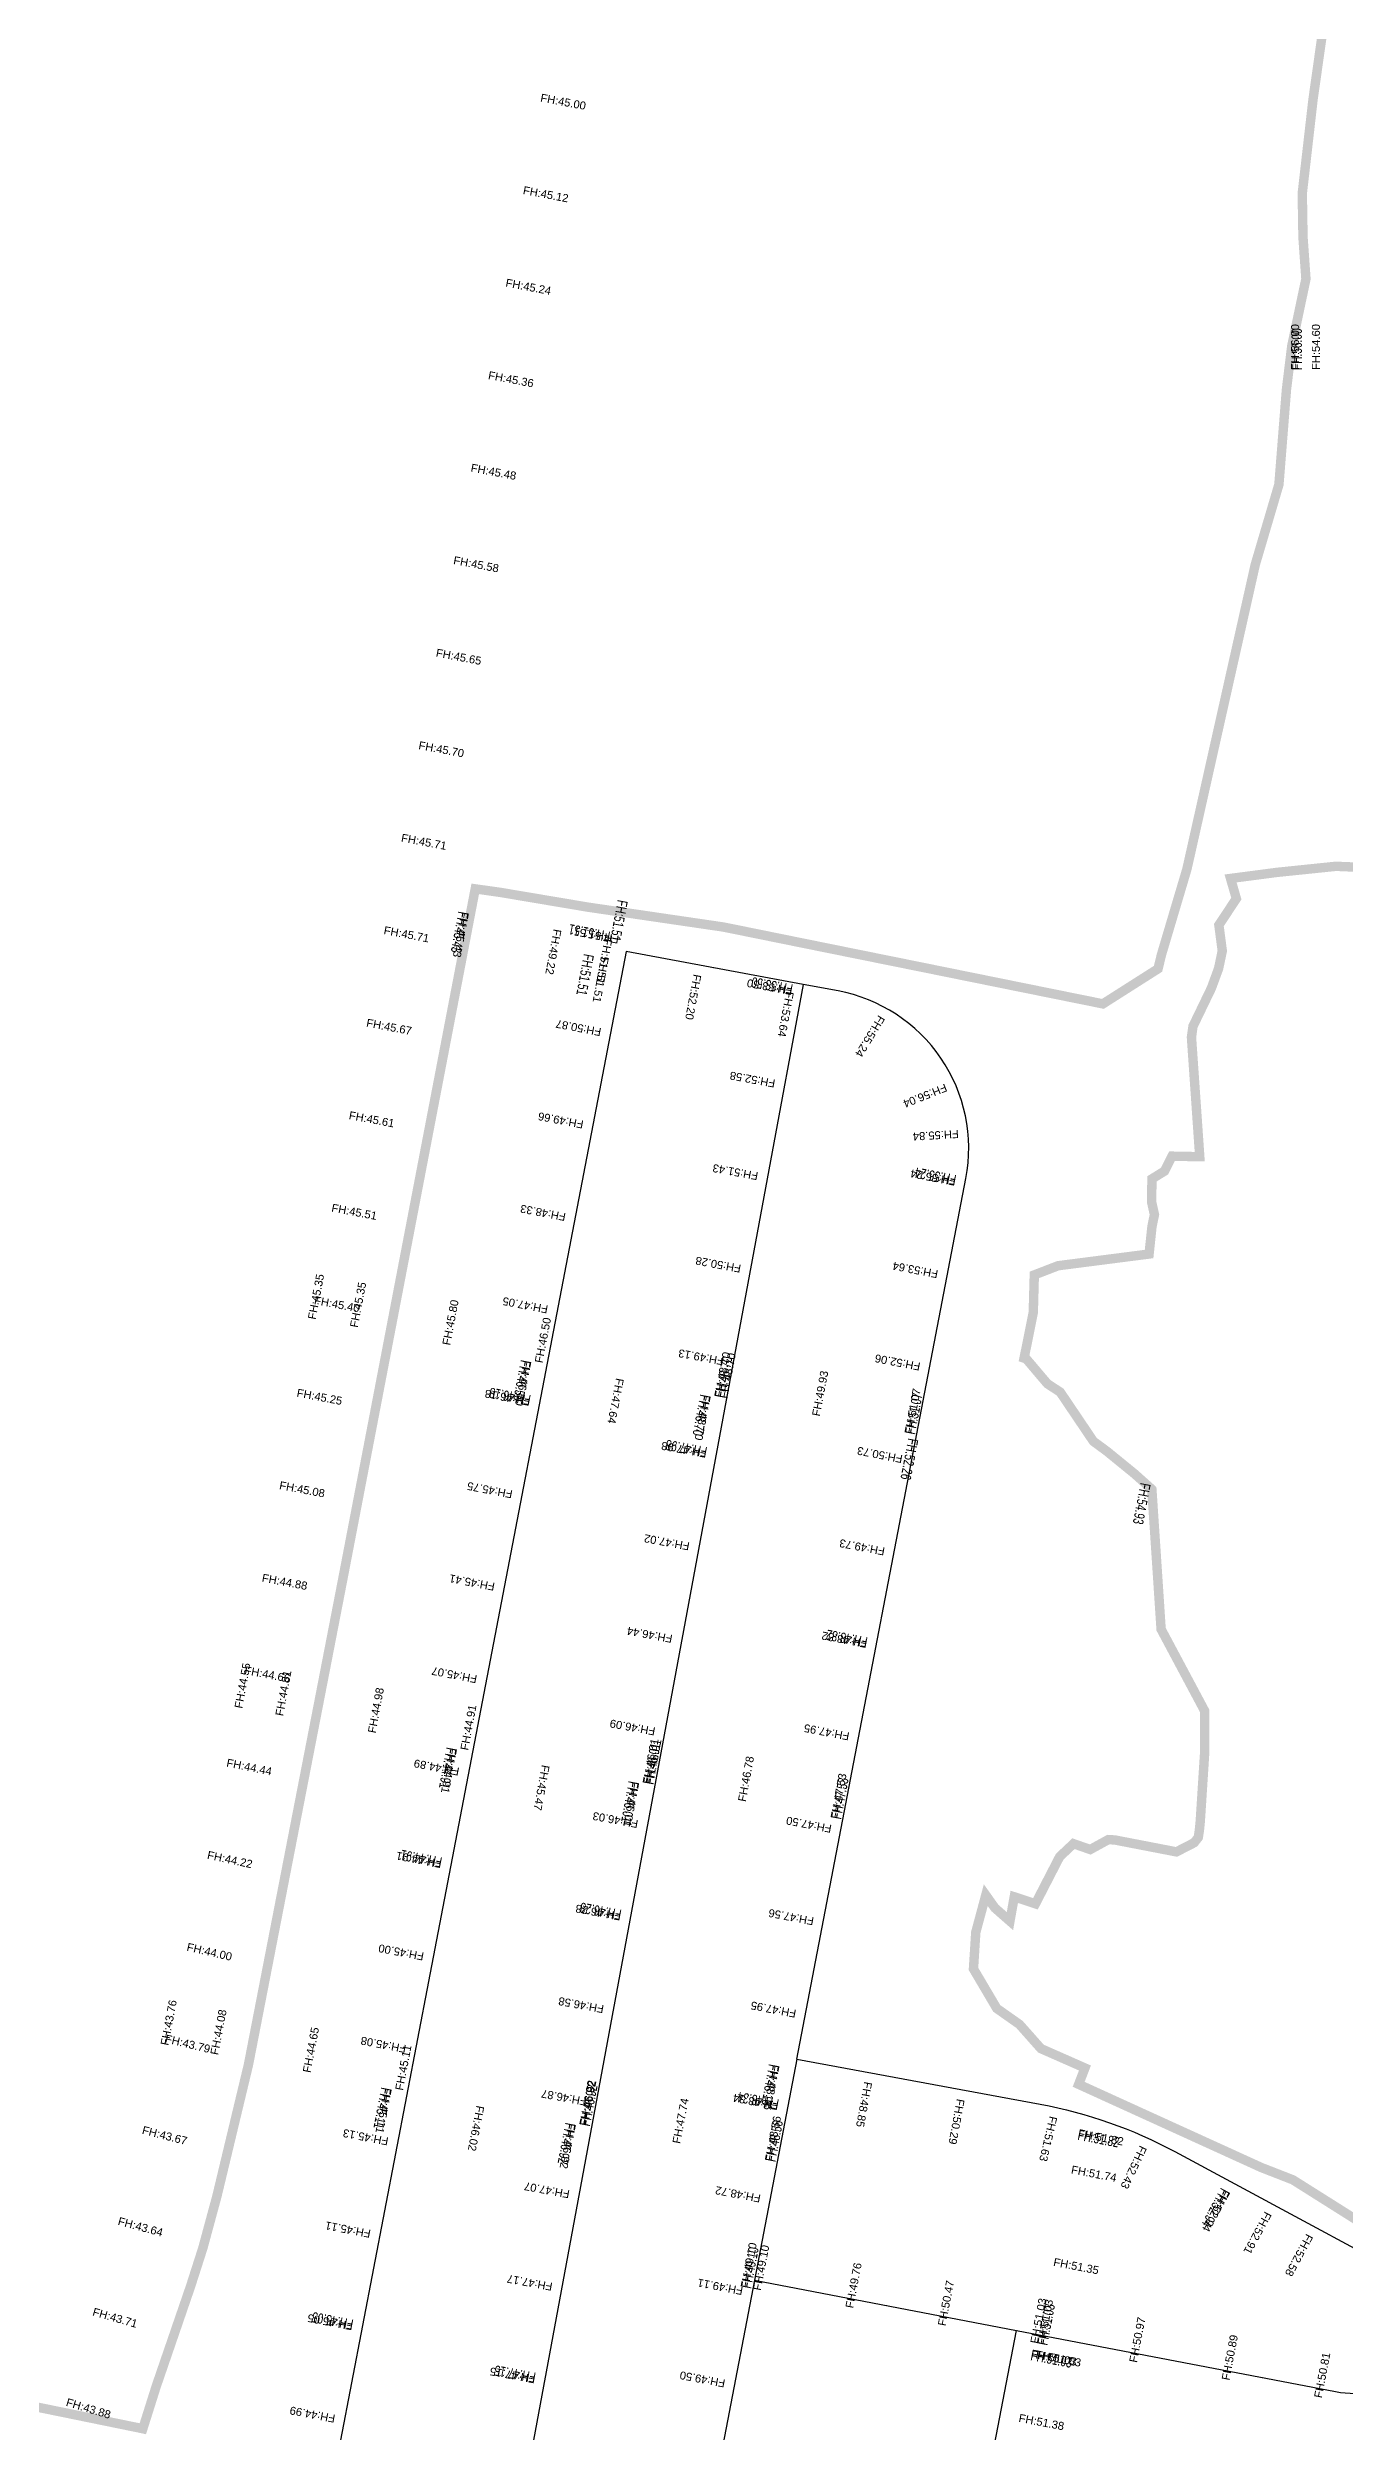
# Model space of a CAD drawing. Header units: millimetres. Extents: x 227572 to 269266, y 328772 to 433188.
# Drawn here: x 238001 to 238277, y 432262 to 432768 of the extents above; entities that cross this region are included whole.
import ezdxf
from ezdxf.enums import TextEntityAlignment as Align

# ---------------------------------------------------------------- set-up
doc = ezdxf.new("R2010")
doc.units = ezdxf.units.MM
doc.linetypes.add('PHANTOM2', pattern=[1.25, 0.625, -0.125, 0.125, -0.125, 0.125, -0.125])
for name, color, linetype in [('+++New_지구계(1안)', 1, 'Continuous'), ('L_diameter', 3, 'Continuous'), ('L_FH', 5, 'Continuous'), ('L_Junction', 1, 'Continuous'), ('L_pipeline', 4, 'Continuous'), ('L_Pipes', 2, 'Continuous'), ('도로체인계획고', 6, 'Continuous')]:
    doc.layers.add(name, color=color, linetype=linetype)
doc.styles.get("Standard").update_dxf_attribs({"font": 'arial.ttf'})

msp = doc.modelspace()

# ---------------------------------------------------------------- linework, layer by layer
at = {"layer": '+++New_지구계(1안)', "color": 1, "linetype": 'PHANTOM2', "ltscale": 40, "const_width": 2, "flags": 128}
for points in [[(237830.7, 432053.68), (237828.11, 432063.92), (237824.36, 432073.08), (237821.98, 432078.87), (237817.45, 432089.93), (237817.17, 432090.6), (237814.61, 432099.3), (237805.51, 432117.13), (237796.76, 432135.51), (237786.42, 432154.21), (237762.48, 432191.02), (237736.63, 432225.02), (237728.99, 432233.96), (237703.07, 432261.19), (237676.92, 432279.39), (237647.28, 432291.84), (237643.48, 432293.74), (237650.81, 432327.51), (237651.86, 432330.53), (237658.08, 432348.52), (237658.99, 432351.14), (237682.11, 432343.01), (237685.56, 432341.65), (237713.84, 432329.67), (237716.66, 432328.47), (237738.66, 432319.13), (237781.52, 432300.92), (237792.14, 432296.65), (237823.76, 432283.94), (237825.72, 432283.15), (237859.85, 432272.9), (237877.43, 432267.61), (237896.83, 432263.64), (237900.33, 432262.92), (237905.42, 432261.88), (237918.68, 432259.17), (237921.81, 432258.53), (237939.94, 432254.81), (237950.22, 432252.71), (237953.36, 432252.07), (237954.57, 432251.82), (237962.18, 432256.14), (237962.18, 432256.14), (237966.49, 432258.59), (237976.62, 432264.34), (237976.62, 432264.34), (237985.62, 432269.45), (237992.05, 432268.14), (237995.3, 432267.47), (238002.47, 432266), (238005.52, 432265.38), (238020.28, 432262.36), (238020.29, 432262.36), (238021.37, 432262.13), (238022.92, 432267.04), (238024.22, 432271.15), (238031.49, 432292.31), (238031.61, 432292.68), (238034.14, 432300.56), (238035.81, 432306.72), (238037.12, 432311.55), (238040.58, 432325.97), (238043.38, 432337.64), (238043.82, 432339.48), (238049, 432366.13), (238055.05, 432397.26), (238058.39, 432414.43), (238058.95, 432417.31), (238061.72, 432431.58), (238061.72, 432431.57), (238063.75, 432442.03), (238070.55, 432477.45), (238077.33, 432512.78), (238081.88, 432536.49), (238092.02, 432589.32), (238097.33, 432588.57), (238115.98, 432585.43), (238144.81, 432581.2), (238167.15, 432576.67), (238185.56, 432572.95), (238187.83, 432572.49), (238204.27, 432569.16), (238225.42, 432564.88), (238237.14, 432572.34), (238237.85, 432575.28), (238243.26, 432593.47), (238243.69, 432595.36), (238252.43, 432634.32), (238257.79, 432658.18), (238262.22, 432673.18), (238262.83, 432675.25), (238264.43, 432695.42), (238265.56, 432704.66), (238268.57, 432718.93), (238267.94, 432727.81), (238267.89, 432731.15), (238267.79, 432737.09), (238270.07, 432757), (238273.88, 432783.91), (238274.35, 432787.98), (238275.01, 432793.63), (238275.98, 432798.47), (238281.48, 432817.39), (238281.48, 432817.39), (238281.48, 432817.39), (238286.39, 432833.31), (238287.86, 432838.56), (238299.06, 432878.58), (238302.68, 432892.17), (238302.8, 432898.73), (238297.02, 432906.07), (238283.43, 432925.89), (238275.05, 432941.21), (238272.54, 432950.29), (238271.11, 432956.83), (238259.4, 432975.01), (238255.43, 432984.54), (238256.73, 432990.3), (238253.37, 432995.06), (238250.41, 432991.06), (238245.16, 432988.03), (238241.74, 432985.07), (238235.39, 432981.8), (238236.62, 432978.87), (238233.02, 432976.17), (238226.75, 432970.39), (238220.85, 432964.7), (238217.51, 432959.47), (238211.8, 432954.35), (238196.13, 432935.54), (238187.99, 432924.06), (238185.6, 432920.69), (238179.62, 432916.05), (238175.29, 432912.29), (238171.27, 432907.88), (238158.34, 432901.83), (238151.59, 432896.6), (238151.44, 432896.46), (238157.82, 432935.33), (238159.39, 432944.88), (238162.5, 432963.88), (238163.32, 432968.87), (238163.32, 432968.87), (238180.35, 433072.61), (238180.49, 433073.65), (238181.41, 433072.82), (238191.77, 433070.68), (238203.41, 433068.28), (238208.68, 433067.19), (238232.6, 433063.28), (238241.85, 433061.77), (238258.11, 433059.24), (238263.1, 433058.46), (238264.34, 433058.79), (238268.12, 433059.8), (238275.13, 433061.68), (238288.01, 433054.93), (238290.11, 433053.29), (238299.47, 433045.98), (238329.65, 433008.67), (238343.87, 432986.43), (238355.52, 432971.2), (238371.4, 432940.88), (238387.79, 432897.43), (238391.54, 432887.51), (238391.54, 432887.51), (238392.91, 432883.87), (238394.87, 432878.66), (238398.45, 432869.85), (238398.99, 432869.08), (238420.71, 432837.94), (238444.42, 432821.37), (238463.28, 432813.68), (238480.85, 432807.02), (238483.78, 432806.21), (238483.83, 432805.77), (238484.79, 432805.37), (238490.12, 432803.9), (238493.87, 432802.88), (238500.24, 432705.44), (238505.97, 432617.55), (238506.06, 432616.22), (238506.51, 432609.33), (238506.65, 432607.2), (238506.65, 432607.2), (238507.04, 432601.22), (238508.3, 432581.89), (238509.43, 432564.6), (238509.43, 432564.6), (238509.64, 432561.47), (238510.94, 432541.49), (238510.94, 432541.49), (238511.05, 432539.85), (238511.36, 432534.98), (238508.41, 432534.81), (238507.16, 432519.88), (238507.62, 432508.72), (238508.29, 432497.82), (238509.72, 432483.69), (238510.08, 432480.16), (238508.39, 432461.8), (238510.13, 432433.57), (238510.94, 432418.65), (238512.88, 432403.63), (238512.23, 432398.76), (238510.34, 432383.75), (238506.68, 432381.06), (238507.63, 432378.03), (238508.33, 432375.14), (238506.5, 432367.78), (238506.04, 432365.92), (238499.41, 432347.98), (238495.32, 432341.35), (238493.45, 432338.23), (238480.29, 432316.3), (238478.6, 432313.48), (238475.63, 432310.14), (238475.62, 432310.13), (238461.65, 432294.83), (238445.39, 432281.14), (238444.81, 432280.66), (238429.28, 432267.07), (238427.99, 432259.33), (238427.87, 432251.83), (238427.42, 432222.21), (238433.69, 432215.73), (238442.37, 432206.38), (238428.46, 432184.76), (238433.08, 432155.2), (238437.81, 432141.77), (238435.67, 432121.18), (238442.54, 432102.86), (238444.27, 432100.54), (238446.22, 432094.86), (238439.58, 432078.63), (238431.73, 432056.12), (238432.34, 432046.85), (238436.51, 432040.26), (238453.51, 432036.51), (238454.99, 432033.83), (238431.12, 432027.01), (238432.19, 432018.15), (238434.13, 432015.73), (238438.19, 432014.75), (238447.29, 432010.42), (238458.54, 432002.3), (238464.84, 432000.5), (238473.43, 431997.49), (238486.01, 431994.56), (238495.07, 431994.99), (238499.43, 431993.18), (238513.9, 431981.89), (238526.7, 431972.96), (238540.09, 431951.32), (238541.43, 431943.48), (238542.77, 431935.16), (238545.56, 431915.11), (238547.24, 431903.97), (238548.82, 431893.64), (238550.09, 431877.64), (238552.53, 431879.39), (238552.72, 431875.95), (238554.32, 431847.17), (238555.66, 431822.94), (238561.51, 431717.83), (238562.69, 431696.59), (238565.51, 431645.08), (238567.17, 431614.87), (238568.52, 431590.24), (238569.04, 431580.76), (238570.43, 431555.29), (238570.88, 431547.17), (238571.03, 431544.43), (238572.07, 431525.4), (238572.19, 431523.2), (238573.2, 431504.71), (238572.69, 431503.52), (238573.41, 431503.37), (238573.63, 431475.86), (238574.03, 431448.27), (238574.2, 431436.43), (238574.22, 431431.74), (238574.23, 431429.89), (238574.15, 431423.34), (238573.96, 431416.8), (238573.65, 431410.26), (238573.22, 431403.73), (238572.68, 431397.21), (238572.03, 431390.7), (238570.57, 431379.01), (238566.35, 431349.62), (238561.62, 431316.69), (238561.62, 431316.69), (238554.78, 431270.44), (238545.56, 431227.89), (238543.11, 431232.63), (238543.05, 431239.34), (238543.04, 431240), (238543, 431244.93), (238542.88, 431258.4), (238542.8, 431267.05), (238542.6, 431292.24), (238539.12, 431310.14), (238537.32, 431318.8), (238535.43, 431322.1), (238523.78, 431342.48), (238522.56, 431342.48), (238516.21, 431342.5), (238500.81, 431342.54), (238462.83, 431361.09), (238460.38, 431362.29), (238457.1, 431363.82), (238457.1, 431363.82), (238452.02, 431366.2), (238444.39, 431369.92), (238436.8, 431374.36), (238432.13, 431377.09), (238412.58, 431382), (238374.25, 431388.05), (238368.15, 431382.82), (238368.15, 431382.82), (238318.78, 431340.45), (238299.87, 431356.29), (238292.84, 431347.49), (238272.8, 431322.4), (238218.31, 431314.72), (238218.3, 431314.72), (238218.3, 431314.72), (238204.9, 431312.31), (238190.64, 431309.74), (238180.21, 431307.83), (238176.13, 431307.09), (238173.91, 431306.68), (238169.31, 431306.91), (238154.92, 431304.86), (238152.56, 431304.52), (238140.13, 431254.54), (238093.37, 431256.25), (238084.73, 431256.56), (238071.76, 431257.04), (238046.39, 431235.45), (238033.03, 431232.45), (238030.82, 431231.96), (238029.86, 431231.74), (238015.26, 431228.47), (237982.47, 431232.35), (237933.02, 431213.7), (237905.36, 431189.41), (237901.96, 431186.42), (237896.6, 431181.71), (237884.05, 431171.62), (237881.78, 431169.92), (237880.51, 431168.96), (237880.25, 431174.85), (237880.25, 431174.85), (237877.99, 431224.26), (237877.73, 431231.36), (237877.67, 431232.93), (237876.74, 431264.77), (237874.78, 431298.82), (237874.64, 431302.44), (237874.34, 431310.02), (237873.65, 431343.87), (237873.11, 431356.49), (237873.11, 431356.49), (237872, 431382.85), (237871.66, 431391.88), (237871.06, 431408.08), (237870.81, 431414.82), (237870.59, 431420.79), (237869.75, 431437.55), (237869.75, 431437.55), (237869.7, 431451.02), (237869.5, 431454.84), (237869.34, 431458.66), (237868.95, 431467.66), (237868.86, 431469.87), (237868.67, 431472.92), (237867.7, 431488.3), (237866.33, 431507.75), (237865.7, 431516.7), (237865.1, 431528.3), (237864.86, 431532.85), (237864.03, 431572.68), (237864.18, 431572.38), (237863.93, 431577.3), (237863.05, 431609.63), (237858.9, 431666.47), (237855.6, 431721.74), (237853.75, 431752.12), (237855.03, 431754.66), (237858.21, 431760.96), (237857.63, 431768.63), (237857.66, 431768.66), (237856.68, 431782.33), (237853.37, 431827.27), (237853.37, 431827.27), (237853.22, 431829.34), (237851.66, 431850.27), (237851.26, 431855.65), (237850.35, 431867.83), (237847.91, 431897.35), (237848.85, 431898.21), (237847.64, 431904.25), (237847.14, 431906.72), (237846.81, 431914.29), (237845.5, 431931.31), (237839.9, 431950.26), (237839.11, 431974.09), (237834.94, 432002.14), (237831.07, 432027.5), (237830.96, 432035.07), (237830.96, 432035.07), (237830.7, 432053.68)], [(238389.56, 432448.75), (238390.39, 432446.16), (238389.21, 432432.35), (238388.09, 432419.28), (238382.39, 432352.87), (238382.39, 432352.87), (238382.11, 432350.51), (238381.67, 432348.19), (238381.07, 432345.89), (238380.32, 432343.64), (238379.42, 432341.45), (238378.37, 432339.33), (238377.18, 432337.28), (238375.85, 432335.31), (238374.4, 432333.44), (238372.82, 432331.67), (238371.13, 432330.02), (238369.32, 432328.48), (238367.42, 432327.07), (238357.3, 432320.07), (238329.86, 432301.62), (238309.16, 432287.7), (238291.81, 432298.62), (238265.81, 432315.01), (238259.07, 432317.64), (238238.8, 432326.87), (238220.27, 432335.31), (238221.6, 432338.78), (238212.25, 432342.9), (238207.69, 432348.04), (238202.86, 432351.44), (238197.91, 432359.83), (238198.4, 432367.6), (238200.53, 432375.51), (238202.48, 432372.77), (238205.66, 432369.98), (238206.58, 432375.15), (238211.08, 432373.67), (238216.23, 432383.67), (238219.17, 432386.44), (238222.73, 432385.2), (238226.58, 432387.31), (238227.96, 432387.23), (238241.04, 432384.7), (238244.8, 432386.64), (238245.69, 432387.77), (238245.92, 432389.28), (238246.11, 432391.17), (238246.82, 432402.23), (238247.06, 432405.97), (238247.02, 432414.7), (238237.79, 432432), (238235.82, 432461.74), (238232.12, 432465.05), (238226.24, 432469.84), (238223.4, 432471.93), (238217.78, 432480.26), (238216.35, 432482.38), (238213.61, 432484.18), (238209.14, 432489.45), (238208.67, 432489.61), (238210.62, 432499.31), (238210.84, 432507.29), (238215.89, 432509.24), (238235.23, 432511.73), (238235.54, 432514.67), (238235.85, 432517.6), (238236.37, 432520.09), (238235.76, 432522.86), (238235.85, 432527.7), (238238.51, 432529.35), (238240.12, 432532.52), (238246, 432532.41), (238244.24, 432557.8), (238244.57, 432560.13), (238248.48, 432568.23), (238250.01, 432572.41), (238250.79, 432576.12), (238250.07, 432581.63), (238253.78, 432587.24), (238252.55, 432591.53), (238262.43, 432592.82), (238274.92, 432594.11), (238278.35, 432593.97), (238282.51, 432593.7), (238283.05, 432593.96), (238283.96, 432594.36), (238284.9, 432594.72), (238285.85, 432595.04), (238286.81, 432595.31), (238287.78, 432595.53), (238288.77, 432595.71), (238289.76, 432595.84), (238290.76, 432595.92), (238294.92, 432596.17), (238296.87, 432596.26), (238298.42, 432596.31), (238299.42, 432596.33), (238300.42, 432596.34), (238301.42, 432596.34), (238302.42, 432596.33), (238303.42, 432596.31), (238304.41, 432596.28), (238305.41, 432596.24), (238306.41, 432596.2), (238307.41, 432596.14), (238308.41, 432596.07), (238309.41, 432596), (238310.4, 432595.91), (238311.4, 432595.82), (238312.39, 432595.71), (238313.39, 432595.6), (238314.38, 432595.48), (238319.94, 432594.76), (238320.93, 432594.6), (238321.91, 432594.39), (238322.87, 432594.13), (238323.83, 432593.83), (238324.77, 432593.49), (238325.69, 432593.11), (238326.59, 432592.68), (238327.48, 432592.21), (238328.34, 432591.7), (238329.18, 432591.16), (238329.99, 432590.57), (238330.77, 432589.95), (238331.52, 432589.29), (238332.25, 432588.6), (238332.94, 432587.88), (238333.6, 432587.13), (238334.22, 432586.34), (238334.8, 432585.53), (238342.36, 432574.54), (238351.36, 432561.45), (238356.28, 432560.55), (238358.01, 432561.75), (238363.39, 432565.41), (238377.68, 432575.28), (238389.75, 432583.44), (238394.73, 432586.78), (238402.41, 432586.22), (238391.27, 432456.44), (238390.39, 432453.53), (238389.56, 432448.75)]]:
    msp.add_lwpolyline(points, dxfattribs=at)
at = {"layer": 'L_pipeline'}
for points in [[(238124.09, 432575.99), (238082.1, 432357.19), (238063.38, 432259.67)], [(238161.69, 432569), (238124.09, 432575.99)], [(238161.69, 432569), (238102.99, 432252.08)], [(238160.38, 432340.66), (238151.37, 432293.69)], [(238151.37, 432293.69), (238141.95, 432244.62)], [(238151.37, 432293.69), (238207.06, 432283.02)], [(238198.5, 432238.44), (238207.06, 432283.02)]]:
    msp.add_lwpolyline(points, dxfattribs=at)
for points in [[(238160.38, 432340.66), (238196.3, 432527.78, 0.41593), (238169.12, 432567.62), (238161.69, 432569)], [(238160.38, 432340.66), (238212.11, 432331.08, -0.077778), (238240.7, 432321.02), (238307.26, 432285.21)], [(238207.06, 432283.02), (238274.88, 432270.02, 0.197835), (238290.55, 432273.22), (238307.26, 432285.21)]]:
    msp.add_lwpolyline(points, format="xyb", dxfattribs=at)

# ---------------------------------------------------------------- texts
at = {"layer": 'L_diameter'}
for s, rotation, p in [('100', 169.4708, (238142.89, 432572.49)), ('100', 89.6723, (238184.1, 432464.25)), ('100', 259.1352, (238093.73, 432417.83)), ('100', 259.507, (238132.34, 432410.54)), ('100', 339.3157, (238237.38, 432322.72)), ('100', 259.1344, (238155.88, 432317.17)), ('80', 349.1543, (238179.21, 432288.35)), ('80', 1.252, (238259.12, 432273.04)), ('100', 259.1352, (238146.66, 432269.15))]:
    msp.add_text(s, height=0.1, rotation=rotation, dxfattribs=at).set_placement(p, align=Align.TOP_LEFT)
at = {"layer": 'L_FH'}
for s, p in [('51.51', (238124.09, 432575.99)), ('53.50', (238161.69, 432569)), ('48.16', (238160.38, 432340.66)), ('49.10', (238151.37, 432293.69)), ('51.03', (238207.06, 432283.02))]:
    msp.add_text(s, height=0.1, dxfattribs=at).set_placement(p, align=Align.TOP_LEFT)
at = {"layer": 'L_Junction'}
for s, p in [('J17', (238124.09, 432575.99)), ('J18', (238161.69, 432569)), ('J16', (238160.38, 432340.66)), ('J13', (238151.37, 432293.69)), ('J20', (238207.06, 432283.02))]:
    msp.add_text(s, height=0.1, dxfattribs=at).set_placement(p)
at = {"layer": 'L_Pipes'}
for s, rotation, p in [('P047', 169.4708, (238142.89, 432572.49)), ('P046', 89.6723, (238184.1, 432464.25)), ('P012', 259.1352, (238093.73, 432417.83)), ('P038', 259.507, (238132.34, 432410.54)), ('P044', 339.3157, (238237.38, 432322.72)), ('P009', 259.1344, (238155.88, 432317.17)), ('P041', 349.1543, (238179.21, 432288.35)), ('P042', 1.252, (238259.12, 432273.04)), ('P010', 259.1352, (238146.66, 432269.15))]:
    msp.add_text(s, height=0.1, rotation=rotation, dxfattribs=at).set_placement(p)
at = {"layer": '도로체인계획고'}
for s, rotation, p in [('FH:45.00', 349.3395, (238105.76, 432756.62)), ('FH:45.12', 349.3395, (238102.06, 432736.97)), ('FH:45.24', 349.3395, (238098.36, 432717.31)), ('FH:56.00', 90.0013, (238267.11, 432699.56)), ('FH:54.60', 90.0013, (238271.54, 432699.56)), ('FH:45.36', 349.3395, (238094.66, 432697.66)), ('FH:45.48', 349.3395, (238090.96, 432678)), ('FH:45.58', 349.3395, (238087.26, 432658.35)), ('FH:45.65', 349.3395, (238083.56, 432638.69)), ('FH:45.70', 349.3395, (238079.86, 432619.04)), ('FH:45.71', 349.3395, (238076.16, 432599.38)), ('FH:45.71', 349.3395, (238072.46, 432579.73)), ('FH:45.43', 259.4708, (238089.03, 432584.53)), ('FH:49.22', 259.4708, (238108.69, 432580.88)), ('FH:51.51', 169.1352, (238122.69, 432579.33)), ('FH:51.51', 259.4708, (238118.75, 432574.94)), ('FH:51.51', 259.4708, (238119.48, 432578.87)), ('FH:52.20', 259.4708, (238138.41, 432571.28)), ('FH:53.50', 169.507, (238159.55, 432568.41)), ('FH:53.64', 259.4708, (238158.08, 432567.63)), ('FH:45.67', 349.3395, (238068.76, 432560.07)), ('FH:50.87', 169.1352, (238118.92, 432559.68)), ('FH:55.24', 238.806, (238177.73, 432562.61)), ('FH:52.58', 169.507, (238155.9, 432548.75)), ('FH:56.04', 201.841, (238191.85, 432547.98)), ('FH:45.61', 349.3395, (238065.06, 432540.42)), ('FH:49.66', 169.1352, (238115.15, 432540.04)), ('FH:55.84', 183.3585, (238194.73, 432538.09)), ('FH:51.43', 169.507, (238152.26, 432529.08)), ('FH:55.24', 169.1352, (238194.28, 432527.89)), ('FH:45.51', 349.3395, (238061.36, 432520.76)), ('FH:48.33', 169.1352, (238111.38, 432520.4)), ('FH:50.28', 169.507, (238148.62, 432509.42)), ('FH:53.64', 169.1352, (238190.51, 432508.25)), ('FH:45.35', 79.1352, (238058.09, 432497.71)), ('FH:45.35', 79.1352, (238067.03, 432496)), ('FH:45.40', 349.3395, (238057.67, 432501.11)), ('FH:45.80', 79.1352, (238086.67, 432492.23)), ('FH:47.05', 169.1352, (238107.61, 432500.76)), ('FH:46.50', 79.1352, (238106.31, 432488.46)), ('FH:46.50', 259.1352, (238102.3, 432489.23)), ('FH:49.13', 169.507, (238144.98, 432489.75)), ('FH:48.70', 79.1352, (238144.45, 432481.14)), ('FH:48.70', 79.1352, (238145.59, 432480.92)), ('FH:52.06', 169.1352, (238186.74, 432488.61)), ('FH:47.64', 259.1352, (238121.95, 432485.46)), ('FH:49.93', 79.1352, (238165.24, 432477.15)), ('FH:45.25', 349.3395, (238053.97, 432481.45)), ('FH:46.18', 169.1352, (238103.84, 432481.12)), ('FH:48.70', 259.1352, (238140.44, 432481.91)), ('FH:51.07', 79.1352, (238184.88, 432473.38)), ('FH:47.98', 169.507, (238141.34, 432470.09)), ('FH:50.73', 169.1352, (238182.97, 432468.97)), ('FH:45.08', 349.3395, (238050.27, 432461.8)), ('FH:45.75', 169.1352, (238100.07, 432461.48)), ('FH:47.02', 169.507, (238137.69, 432450.42)), ('FH:49.73', 169.1352, (238179.2, 432449.33)), ('FH:44.88', 349.3395, (238046.57, 432442.14)), ('FH:45.41', 169.1352, (238096.3, 432441.84)), ('FH:46.44', 169.507, (238134.05, 432430.76)), ('FH:48.82', 169.1352, (238175.43, 432429.68)), ('FH:44.55', 79.507, (238042.5, 432415.07)), ('FH:44.66', 349.3395, (238042.87, 432422.49)), ('FH:44.81', 79.507, (238051.18, 432413.46)), ('FH:45.07', 169.1352, (238092.53, 432422.19)), ('FH:44.98', 79.507, (238070.85, 432409.82)), ('FH:44.91', 79.507, (238090.51, 432406.17)), ('FH:46.09', 169.507, (238130.41, 432411.09)), ('FH:46.01', 79.507, (238129.23, 432399)), ('FH:46.01', 79.507, (238129.85, 432398.89)), ('FH:47.95', 169.1352, (238171.66, 432410.04)), ('FH:44.44', 348.6452, (238039.03, 432402.85)), ('FH:44.89', 169.1352, (238088.76, 432402.55)), ('FH:44.91', 259.507, (238086.5, 432406.92)), ('FH:45.47', 259.507, (238106.17, 432403.28)), ('FH:46.78', 79.507, (238149.51, 432395.25)), ('FH:46.01', 259.507, (238125.22, 432399.75)), ('FH:47.53', 79.507, (238169.18, 432391.6)), ('FH:46.03', 169.507, (238126.77, 432391.42)), ('FH:47.50', 169.1352, (238167.89, 432390.4)), ('FH:44.22', 347.8812, (238034.93, 432383.26)), ('FH:44.91', 169.1352, (238085, 432382.91)), ('FH:46.28', 169.507, (238123.12, 432371.76)), ('FH:47.56', 169.1352, (238164.12, 432370.76)), ('FH:44.00', 347.1173, (238030.58, 432363.73)), ('FH:45.00', 169.1352, (238081.23, 432363.27)), ('FH:43.76', 79.1352, (238026.78, 432343.47)), ('FH:46.58', 169.507, (238119.48, 432352.09)), ('FH:47.95', 169.1352, (238160.35, 432351.12)), ('FH:44.08', 79.1352, (238037.36, 432341.44)), ('FH:44.65', 79.1352, (238057.01, 432337.67)), ('FH:43.79', 346.3533, (238025.96, 432344.25)), ('FH:45.08', 169.1352, (238077.46, 432343.63)), ('FH:45.11', 79.1352, (238076.65, 432333.9)), ('FH:48.16', 259.507, (238155.04, 432339.61)), ('FH:45.11', 259.1352, (238072.64, 432334.67)), ('FH:46.87', 169.507, (238115.84, 432332.43)), ('FH:46.92', 79.1352, (238115.78, 432326.39)), ('FH:46.92', 79.1352, (238115.93, 432326.36)), ('FH:47.74', 79.1352, (238135.57, 432322.59)), ('FH:48.34', 169.1352, (238156.58, 432331.48)), ('FH:48.85', 259.507, (238174.71, 432335.97)), ('FH:50.29', 259.507, (238194.37, 432332.33)), ('FH:46.02', 259.1352, (238092.28, 432330.9)), ('FH:46.92', 259.1352, (238111.78, 432327.16)), ('FH:48.56', 79.1352, (238155.21, 432318.82)), ('FH:51.63', 256.8703, (238214.08, 432328.67)), ('FH:43.67', 345.5894, (238021.08, 432324.84)), ('FH:45.13', 169.1352, (238073.69, 432323.99)), ('FH:51.82', 349.1352, (238220.04, 432324.13)), ('FH:52.43', 244.8081, (238233.28, 432322.45)), ('FH:51.74', 349.1352, (238218.55, 432316.41)), ('FH:47.07', 169.507, (238112.2, 432312.76)), ('FH:48.72', 169.1352, (238152.81, 432311.84)), ('FH:52.94', 241.7166, (238251.05, 432313.17)), ('FH:43.64', 344.8254, (238015.94, 432305.5)), ('FH:52.91', 241.7166, (238259.86, 432308.43)), ('FH:45.11', 169.1352, (238069.92, 432304.35)), ('FH:49.10', 79.1543, (238150.05, 432291.9)), ('FH:52.58', 241.7166, (238268.67, 432303.7)), ('FH:49.10', 79.1543, (238152.7, 432291.39)), ('FH:49.76', 79.1543, (238172.34, 432287.63)), ('FH:51.35', 349.1352, (238214.78, 432296.76)), ('FH:47.17', 169.507, (238108.55, 432293.1)), ('FH:49.11', 169.1352, (238149.04, 432292.19)), ('FH:50.47', 79.1543, (238191.98, 432283.86)), ('FH:43.71', 344.0615, (238010.55, 432286.23)), ('FH:45.05', 169.1352, (238066.15, 432284.7)), ('FH:51.03', 79.1543, (238211.63, 432280.1)), ('FH:51.03', 79.1543, (238211.63, 432280.1)), ('FH:51.03', 79.1543, (238213.01, 432279.84)), ('FH:50.97', 79.1543, (238232.65, 432276.07)), ('FH:50.89', 79.1543, (238252.3, 432272.31)), ('FH:51.03', 349.1352, (238210.03, 432277.31)), ('FH:51.03', 349.1352, (238211.01, 432277.12)), ('FH:50.81', 79.1543, (238271.94, 432268.55)), ('FH:47.15', 169.507, (238104.91, 432273.43)), ('FH:49.50', 169.1352, (238145.27, 432272.55)), ('FH:43.88', 343.2975, (238004.9, 432267.03)), ('FH:44.99', 169.1352, (238062.38, 432265.06)), ('FH:51.38', 349.1352, (238207.41, 432263.63))]:
    msp.add_text(s, height=1.7, rotation=rotation, dxfattribs=at).set_placement(p)
at = {"layer": '도로체인계획고', "color": 250, "width": 0.7}
for s, rotation, p in [('FH:56.00', 90.0013, (238267.71, 432699.56)), ('FH:51.51', 259.4708, (238122.3, 432587.09)), ('FH:45.43', 259.4708, (238088.44, 432584.64)), ('FH:51.51', 169.1352, (238120.84, 432580.18)), ('FH:51.51', 259.4708, (238115.11, 432575.61)), ('FH:53.50', 169.507, (238159.66, 432569)), ('FH:55.24', 169.1352, (238194.39, 432528.48)), ('FH:46.50', 259.1352, (238101.72, 432489.34)), ('FH:48.70', 79.1352, (238145.04, 432481.02)), ('FH:46.18', 169.1352, (238103.96, 432481.71)), ('FH:48.70', 259.1352, (238139.85, 432482.02)), ('FH:51.07', 79.1352, (238185.47, 432473.26)), ('FH:47.98', 169.507, (238141.44, 432470.68)), ('FH:52.26', 259.1352, (238184.05, 432472.69)), ('FH:54.93', 259.1352, (238233.43, 432463.22)), ('FH:48.82', 169.1352, (238175.55, 432430.27)), ('FH:46.01', 79.507, (238129.82, 432398.89)), ('FH:44.91', 259.507, (238085.91, 432407.03)), ('FH:46.01', 259.507, (238124.63, 432399.86)), ('FH:47.53', 79.507, (238169.77, 432391.5)), ('FH:44.91', 169.1352, (238085.11, 432383.5)), ('FH:46.28', 169.507, (238123.23, 432372.35)), ('FH:48.16', 259.507, (238154.45, 432339.72)), ('FH:45.11', 259.1352, (238072.05, 432334.78)), ('FH:46.92', 79.1352, (238116.37, 432326.27)), ('FH:48.34', 169.1352, (238156.7, 432332.07)), ('FH:46.92', 259.1352, (238111.19, 432327.27)), ('FH:48.56', 79.1352, (238155.8, 432318.71)), ('FH:51.82', 349.1352, (238219.92, 432323.54)), ('FH:52.94', 241.7166, (238250.53, 432313.46)), ('FH:49.10', 79.1543, (238150.64, 432291.79)), ('FH:45.05', 169.1352, (238066.26, 432285.29)), ('FH:51.03', 79.1543, (238213.6, 432279.72)), ('FH:51.03', 349.1352, (238209.92, 432276.72)), ('FH:47.15', 169.507, (238105.02, 432274.02))]:
    msp.add_text(s, height=2.2, rotation=rotation, dxfattribs=at).set_placement(p)

doc.saveas('drawing.dxf')
